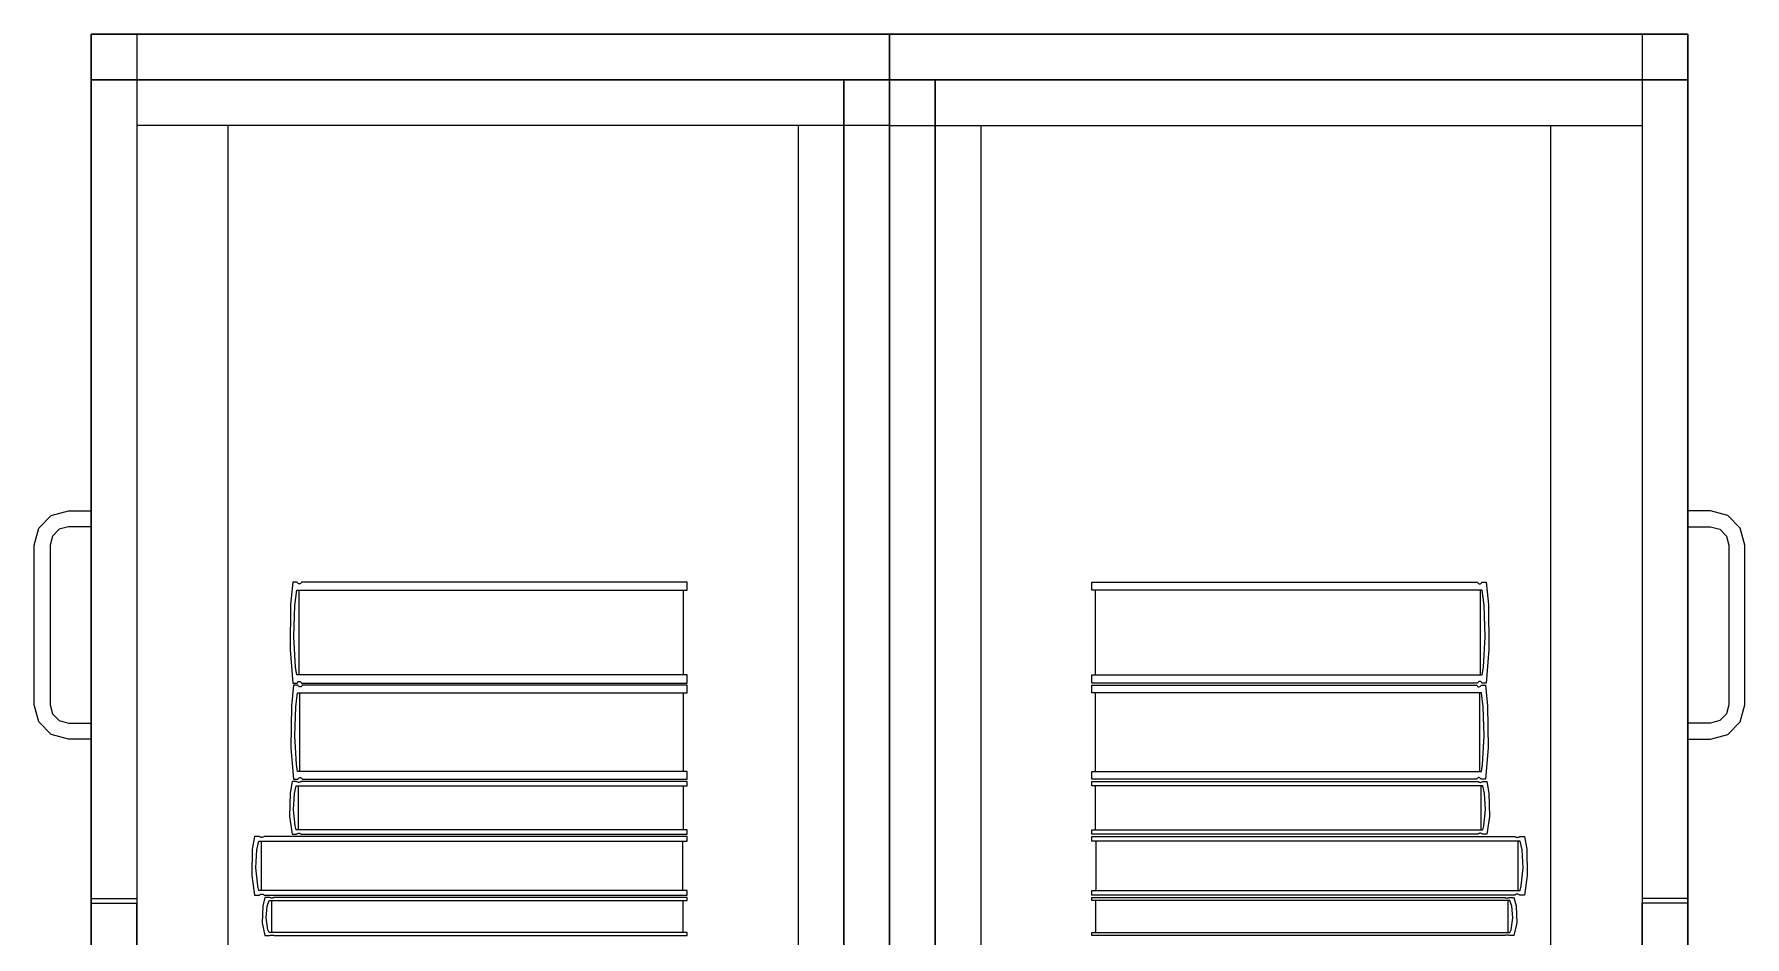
# Model space of a CAD drawing. Header units: inches. Extents: x -19 to 5698, y -728 to 92.
# Drawn here: x 105.296 to 106.046, y 36.104 to 36.5 of the extents above; entities that cross this region are included whole.
import ezdxf

# ---------------------------------------------------------------- set-up
doc = ezdxf.new("R2010")
doc.units = ezdxf.units.IN
doc.header["$MEASUREMENT"] = 0
doc.set_wipeout_variables(frame=1)
doc.linetypes.add('Wipeout_Contour', pattern=[1, 0, -1])
doc.layers.add('Interior - Mobiliario', color=7, linetype='Continuous')

msp = doc.modelspace()

# ---------------------------------------------------------------- linework, layer by layer
at = {"layer": 'Interior - Mobiliario', "color": 175, "linetype": 'Continuous', "lineweight": 13}
for p, q in [((105.65118, 36.48), (105.34118, 36.48)), ((105.34118, 36.48), (105.34118, 35.02)), ((105.65118, 35.02), (105.65118, 36.48)), ((105.69118, 36.48), (106.00118, 36.48)), ((105.69118, 35.02), (105.69118, 36.48)), ((106.00118, 36.48), (106.00118, 35.02)), ((105.38118, 36.46), (105.34118, 36.46)), ((105.34118, 36.46), (105.34118, 35.04)), ((105.63118, 36.46), (105.38118, 36.46)), ((105.38118, 35.04), (105.38118, 36.46)), ((105.63118, 36.46), (105.63118, 35.04)), ((105.71118, 36.46), (105.96118, 36.46)), ((105.71118, 36.46), (105.71118, 35.04)), ((105.96118, 36.46), (106.00118, 36.46)), ((105.96118, 35.04), (105.96118, 36.46)), ((106.00118, 36.46), (106.00118, 35.04)), ((105.29819, 36.2835), (105.30368, 36.28899)), ((105.30368, 36.28899), (105.31118, 36.291)), ((105.31118, 36.291), (105.32118, 36.291)), ((105.32118, 36.291), (105.32118, 36.284)), ((106.03118, 36.291), (106.02118, 36.291)), ((106.02118, 36.291), (106.02118, 36.284)), ((106.03868, 36.28899), (106.03118, 36.291)), ((106.04417, 36.2835), (106.03868, 36.28899)), ((105.29618, 36.276), (105.29819, 36.2835)), ((105.30425, 36.28), (105.30318, 36.276)), ((105.30718, 36.28293), (105.30425, 36.28)), ((105.31118, 36.284), (105.30718, 36.28293)), ((105.32118, 36.284), (105.31118, 36.284)), ((106.02118, 36.284), (106.03118, 36.284)), ((106.03118, 36.284), (106.03518, 36.28293)), ((106.03518, 36.28293), (106.03811, 36.28)), ((106.03811, 36.28), (106.03918, 36.276)), ((106.04618, 36.276), (106.04417, 36.2835)), ((105.29618, 36.206), (105.29618, 36.276)), ((105.30318, 36.276), (105.30318, 36.206)), ((106.03918, 36.276), (106.03918, 36.206)), ((106.04618, 36.206), (106.04618, 36.276)), ((105.40956, 36.25973), (105.40861, 36.25004)), ((105.41144, 36.25973), (105.40956, 36.25973)), ((105.41049, 36.24957), (105.41129, 36.25619)), ((105.41129, 36.25619), (105.58252, 36.25619)), ((105.41154, 36.25955), (105.41144, 36.25973)), ((105.41175, 36.25929), (105.41154, 36.25955)), ((105.41199, 36.2591), (105.41175, 36.25929)), ((105.41224, 36.259), (105.41199, 36.2591)), ((105.41215, 36.25619), (105.41215, 36.21908)), ((105.4125, 36.25899), (105.41224, 36.259)), ((105.41275, 36.25907), (105.4125, 36.25899)), ((105.41299, 36.25924), (105.41275, 36.25907)), ((105.41321, 36.25949), (105.41299, 36.25924)), ((105.41336, 36.25973), (105.41321, 36.25949)), ((105.58252, 36.25973), (105.41336, 36.25973)), ((105.58079, 36.21908), (105.58079, 36.25619)), ((105.58252, 36.25619), (105.58252, 36.25973)), ((105.75984, 36.25619), (105.75984, 36.25973)), ((105.75984, 36.25973), (105.92901, 36.25973)), ((105.93107, 36.25619), (105.75984, 36.25619)), ((105.76157, 36.21908), (105.76157, 36.25619)), ((105.92901, 36.25973), (105.92915, 36.25949)), ((105.92915, 36.25949), (105.92937, 36.25924)), ((105.92937, 36.25924), (105.92961, 36.25907)), ((105.92961, 36.25907), (105.92987, 36.25899)), ((105.92987, 36.25899), (105.93012, 36.259)), ((105.93012, 36.259), (105.93037, 36.2591)), ((105.93021, 36.25619), (105.93021, 36.21908)), ((105.93037, 36.2591), (105.93061, 36.25929)), ((105.93061, 36.25929), (105.93083, 36.25955)), ((105.93083, 36.25955), (105.93092, 36.25973)), ((105.93092, 36.25973), (105.9328, 36.25973)), ((105.93187, 36.24957), (105.93107, 36.25619)), ((105.9328, 36.25973), (105.93375, 36.25004)), ((105.40861, 36.25004), (105.4084, 36.23028)), ((105.41005, 36.23597), (105.41049, 36.24957)), ((105.93231, 36.23597), (105.93187, 36.24957)), ((105.93375, 36.25004), (105.93397, 36.23028)), ((105.41078, 36.22243), (105.41005, 36.23597)), ((105.93159, 36.22243), (105.93231, 36.23597)), ((105.4084, 36.23028), (105.40956, 36.21554)), ((105.93397, 36.23028), (105.9328, 36.21554)), ((105.41129, 36.21908), (105.41078, 36.22243)), ((105.58252, 36.21908), (105.41129, 36.21908)), ((105.58252, 36.21554), (105.58252, 36.21908)), ((105.75984, 36.21554), (105.75984, 36.21908)), ((105.75984, 36.21908), (105.93107, 36.21908)), ((105.93107, 36.21908), (105.93159, 36.22243)), ((105.40991, 36.21454), (105.40896, 36.20551)), ((105.40956, 36.21554), (105.41144, 36.21554)), ((105.41178, 36.21454), (105.40991, 36.21454)), ((105.41084, 36.20509), (105.41163, 36.21125)), ((105.41144, 36.21554), (105.41158, 36.21578)), ((105.41158, 36.21578), (105.41181, 36.21603)), ((105.41163, 36.21125), (105.58252, 36.21125)), ((105.41188, 36.21438), (105.41178, 36.21454)), ((105.41181, 36.21603), (105.41205, 36.2162)), ((105.4121, 36.21413), (105.41188, 36.21438)), ((105.41205, 36.2162), (105.4123, 36.21628)), ((105.41233, 36.21396), (105.4121, 36.21413)), ((105.4123, 36.21628), (105.41255, 36.21627)), ((105.41258, 36.21386), (105.41233, 36.21396)), ((105.4125, 36.21125), (105.4125, 36.17668)), ((105.41255, 36.21627), (105.4128, 36.21617)), ((105.41284, 36.21385), (105.41258, 36.21386)), ((105.4128, 36.21617), (105.41304, 36.21598)), ((105.41309, 36.21393), (105.41284, 36.21385)), ((105.41304, 36.21598), (105.41326, 36.21571)), ((105.41333, 36.21409), (105.41309, 36.21393)), ((105.41326, 36.21571), (105.41336, 36.21554)), ((105.41355, 36.21432), (105.41333, 36.21409)), ((105.41336, 36.21554), (105.58252, 36.21554)), ((105.41369, 36.21454), (105.41355, 36.21432)), ((105.58252, 36.21454), (105.41369, 36.21454)), ((105.5808, 36.17668), (105.5808, 36.21125)), ((105.58252, 36.21125), (105.58252, 36.21454)), ((105.92901, 36.21554), (105.75984, 36.21554)), ((105.75984, 36.21125), (105.75984, 36.21454)), ((105.75984, 36.21454), (105.92867, 36.21454)), ((105.93073, 36.21125), (105.75984, 36.21125)), ((105.76156, 36.17668), (105.76156, 36.21125)), ((105.92867, 36.21454), (105.92881, 36.21432)), ((105.92881, 36.21432), (105.92903, 36.21409)), ((105.9291, 36.21571), (105.92901, 36.21554)), ((105.92903, 36.21409), (105.92927, 36.21393)), ((105.92932, 36.21598), (105.9291, 36.21571)), ((105.92927, 36.21393), (105.92952, 36.21385)), ((105.92956, 36.21617), (105.92932, 36.21598)), ((105.92952, 36.21385), (105.92978, 36.21386)), ((105.92981, 36.21627), (105.92956, 36.21617)), ((105.92978, 36.21386), (105.93003, 36.21396)), ((105.93006, 36.21628), (105.92981, 36.21627)), ((105.92987, 36.21125), (105.92987, 36.17668)), ((105.93003, 36.21396), (105.93027, 36.21413)), ((105.93032, 36.2162), (105.93006, 36.21628)), ((105.93027, 36.21413), (105.93048, 36.21438)), ((105.93056, 36.21603), (105.93032, 36.2162)), ((105.93048, 36.21438), (105.93058, 36.21454)), ((105.93078, 36.21578), (105.93056, 36.21603)), ((105.93058, 36.21454), (105.93246, 36.21454)), ((105.93152, 36.20509), (105.93073, 36.21125)), ((105.93092, 36.21554), (105.93078, 36.21578)), ((105.9328, 36.21554), (105.93092, 36.21554)), ((105.93246, 36.21454), (105.9334, 36.20551)), ((105.29819, 36.1985), (105.29618, 36.206)), ((105.30318, 36.206), (105.30425, 36.202)), ((105.40896, 36.20551), (105.40875, 36.18711)), ((105.4104, 36.19242), (105.41084, 36.20509)), ((105.93196, 36.19242), (105.93152, 36.20509)), ((105.9334, 36.20551), (105.93362, 36.18711)), ((106.03918, 36.206), (106.03811, 36.202)), ((106.04417, 36.1985), (106.04618, 36.206)), ((105.30368, 36.19301), (105.29819, 36.1985)), ((105.30425, 36.202), (105.30718, 36.19907)), ((105.30718, 36.19907), (105.31118, 36.198)), ((105.31118, 36.198), (105.32118, 36.198)), ((105.32118, 36.198), (105.32118, 36.191)), ((106.03118, 36.198), (106.02118, 36.198)), ((106.02118, 36.198), (106.02118, 36.191)), ((106.03518, 36.19907), (106.03118, 36.198)), ((106.03811, 36.202), (106.03518, 36.19907)), ((106.03868, 36.19301), (106.04417, 36.1985)), ((105.31118, 36.191), (105.30368, 36.19301)), ((105.32118, 36.191), (105.31118, 36.191)), ((105.41112, 36.1798), (105.4104, 36.19242)), ((105.93124, 36.1798), (105.93196, 36.19242)), ((106.02118, 36.191), (106.03118, 36.191)), ((106.03118, 36.191), (106.03868, 36.19301)), ((105.40875, 36.18711), (105.40991, 36.17338)), ((105.93362, 36.18711), (105.93246, 36.17338)), ((105.40991, 36.17338), (105.41178, 36.17338)), ((105.41163, 36.17668), (105.41112, 36.1798)), ((105.58252, 36.17668), (105.41163, 36.17668)), ((105.41178, 36.17338), (105.41193, 36.1736)), ((105.41193, 36.1736), (105.41215, 36.17384)), ((105.41215, 36.17384), (105.41239, 36.174)), ((105.41239, 36.174), (105.41264, 36.17407)), ((105.41264, 36.17407), (105.41289, 36.17406)), ((105.41289, 36.17406), (105.41314, 36.17397)), ((105.41314, 36.17397), (105.41338, 36.17379)), ((105.41338, 36.17379), (105.4136, 36.17354)), ((105.4136, 36.17354), (105.41369, 36.17338)), ((105.41369, 36.17338), (105.58252, 36.17338)), ((105.58252, 36.17338), (105.58252, 36.17668)), ((105.75984, 36.17338), (105.75984, 36.17668)), ((105.75984, 36.17668), (105.93073, 36.17668)), ((105.92867, 36.17338), (105.75984, 36.17338)), ((105.92876, 36.17354), (105.92867, 36.17338)), ((105.92898, 36.17379), (105.92876, 36.17354)), ((105.92922, 36.17397), (105.92898, 36.17379)), ((105.92947, 36.17406), (105.92922, 36.17397)), ((105.92972, 36.17407), (105.92947, 36.17406)), ((105.92997, 36.174), (105.92972, 36.17407)), ((105.93022, 36.17384), (105.92997, 36.174)), ((105.93044, 36.1736), (105.93022, 36.17384)), ((105.93058, 36.17338), (105.93044, 36.1736)), ((105.93246, 36.17338), (105.93058, 36.17338)), ((105.93073, 36.17668), (105.93124, 36.1798)), ((105.40837, 36.16732), (105.40816, 36.15699)), ((105.40932, 36.17238), (105.40837, 36.16732)), ((105.4112, 36.17238), (105.40932, 36.17238)), ((105.40981, 36.15997), (105.41025, 36.16708)), ((105.41025, 36.16708), (105.41105, 36.17054)), ((105.41105, 36.17054), (105.58252, 36.17054)), ((105.4113, 36.17229), (105.4112, 36.17238)), ((105.41152, 36.17215), (105.4113, 36.17229)), ((105.41175, 36.17206), (105.41152, 36.17215)), ((105.41201, 36.172), (105.41175, 36.17206)), ((105.41192, 36.17054), (105.41192, 36.15114)), ((105.41226, 36.172), (105.41201, 36.172)), ((105.41251, 36.17204), (105.41226, 36.172)), ((105.41275, 36.17213), (105.41251, 36.17204)), ((105.41298, 36.17226), (105.41275, 36.17213)), ((105.41312, 36.17238), (105.41298, 36.17226)), ((105.58252, 36.17238), (105.41312, 36.17238)), ((105.58079, 36.15114), (105.58079, 36.17054)), ((105.58252, 36.17054), (105.58252, 36.17238)), ((105.75984, 36.17054), (105.75984, 36.17238)), ((105.75984, 36.17238), (105.92924, 36.17238)), ((105.93131, 36.17054), (105.75984, 36.17054)), ((105.76157, 36.15114), (105.76157, 36.17054)), ((105.92924, 36.17238), (105.92939, 36.17226)), ((105.92939, 36.17226), (105.92961, 36.17213)), ((105.92961, 36.17213), (105.92985, 36.17204)), ((105.92985, 36.17204), (105.9301, 36.172)), ((105.9301, 36.172), (105.93036, 36.172)), ((105.93036, 36.172), (105.93061, 36.17206)), ((105.93045, 36.17054), (105.93045, 36.15114)), ((105.93061, 36.17206), (105.93085, 36.17215)), ((105.93085, 36.17215), (105.93107, 36.17229)), ((105.93107, 36.17229), (105.93116, 36.17238)), ((105.93116, 36.17238), (105.93304, 36.17238)), ((105.93211, 36.16708), (105.93131, 36.17054)), ((105.93255, 36.15997), (105.93211, 36.16708)), ((105.93304, 36.17238), (105.93399, 36.16732)), ((105.93399, 36.16732), (105.93421, 36.15699)), ((105.41054, 36.15289), (105.40981, 36.15997)), ((105.93183, 36.15289), (105.93255, 36.15997)), ((105.40816, 36.15699), (105.40932, 36.14929)), ((105.41105, 36.15114), (105.41054, 36.15289)), ((105.58252, 36.15114), (105.41105, 36.15114)), ((105.58252, 36.14929), (105.58252, 36.15114)), ((105.75984, 36.14929), (105.75984, 36.15114)), ((105.75984, 36.15114), (105.93131, 36.15114)), ((105.93131, 36.15114), (105.93183, 36.15289)), ((105.93421, 36.15699), (105.93304, 36.14929)), ((105.39179, 36.14265), (105.39155, 36.13113)), ((105.39283, 36.14829), (105.39179, 36.14265)), ((105.39489, 36.14829), (105.39283, 36.14829)), ((105.39385, 36.14238), (105.39472, 36.14623)), ((105.39472, 36.14623), (105.58252, 36.14623)), ((105.39499, 36.14819), (105.39489, 36.14829)), ((105.39523, 36.14803), (105.39499, 36.14819)), ((105.39549, 36.14793), (105.39523, 36.14803)), ((105.39577, 36.14787), (105.39549, 36.14793)), ((105.39567, 36.14623), (105.39567, 36.12461)), ((105.39605, 36.14786), (105.39577, 36.14787)), ((105.39632, 36.14791), (105.39605, 36.14786)), ((105.39659, 36.14801), (105.39632, 36.14791)), ((105.39683, 36.14815), (105.39659, 36.14801)), ((105.39699, 36.14829), (105.39683, 36.14815)), ((105.58252, 36.14829), (105.39699, 36.14829)), ((105.40932, 36.14929), (105.4112, 36.14929)), ((105.4112, 36.14929), (105.41134, 36.14941)), ((105.41134, 36.14941), (105.41157, 36.14955)), ((105.41157, 36.14955), (105.41181, 36.14963)), ((105.41181, 36.14963), (105.41206, 36.14968)), ((105.41206, 36.14968), (105.41232, 36.14967)), ((105.41232, 36.14967), (105.41257, 36.14962)), ((105.41257, 36.14962), (105.41281, 36.14952)), ((105.41281, 36.14952), (105.41302, 36.14938)), ((105.41302, 36.14938), (105.41312, 36.14929)), ((105.41312, 36.14929), (105.58252, 36.14929)), ((105.58063, 36.12461), (105.58063, 36.14623)), ((105.58252, 36.14623), (105.58252, 36.14829)), ((105.92924, 36.14929), (105.75984, 36.14929)), ((105.75984, 36.14623), (105.75984, 36.14829)), ((105.75984, 36.14829), (105.94537, 36.14829)), ((105.94764, 36.14623), (105.75984, 36.14623)), ((105.76174, 36.12461), (105.76174, 36.14623)), ((105.92934, 36.14938), (105.92924, 36.14929)), ((105.92956, 36.14952), (105.92934, 36.14938)), ((105.9298, 36.14962), (105.92956, 36.14952)), ((105.93005, 36.14967), (105.9298, 36.14962)), ((105.9303, 36.14968), (105.93005, 36.14967)), ((105.93055, 36.14963), (105.9303, 36.14968)), ((105.9308, 36.14955), (105.93055, 36.14963)), ((105.93102, 36.14941), (105.9308, 36.14955)), ((105.93116, 36.14929), (105.93102, 36.14941)), ((105.93304, 36.14929), (105.93116, 36.14929)), ((105.94537, 36.14829), (105.94553, 36.14815)), ((105.94553, 36.14815), (105.94577, 36.14801)), ((105.94577, 36.14801), (105.94604, 36.14791)), ((105.94604, 36.14791), (105.94632, 36.14786)), ((105.94632, 36.14786), (105.9466, 36.14787)), ((105.9466, 36.14787), (105.94687, 36.14793)), ((105.94669, 36.14623), (105.94669, 36.12461)), ((105.94687, 36.14793), (105.94713, 36.14803)), ((105.94713, 36.14803), (105.94737, 36.14819)), ((105.94737, 36.14819), (105.94748, 36.14829)), ((105.94748, 36.14829), (105.94954, 36.14829)), ((105.94851, 36.14238), (105.94764, 36.14623)), ((105.94954, 36.14829), (105.95058, 36.14265)), ((105.95058, 36.14265), (105.95081, 36.13113)), ((105.39337, 36.13445), (105.39385, 36.14238)), ((105.94899, 36.13445), (105.94851, 36.14238)), ((105.39155, 36.13113), (105.39283, 36.12255)), ((105.39416, 36.12656), (105.39337, 36.13445)), ((105.9482, 36.12656), (105.94899, 36.13445)), ((105.95081, 36.13113), (105.94954, 36.12255)), ((105.32118, 36.121), (105.34118, 36.121)), ((105.39283, 36.12255), (105.39489, 36.12255)), ((105.39472, 36.12461), (105.39416, 36.12656)), ((105.58252, 36.12461), (105.39472, 36.12461)), ((105.39489, 36.12255), (105.39504, 36.12269)), ((105.39504, 36.12269), (105.39529, 36.12283)), ((105.39529, 36.12283), (105.39555, 36.12293)), ((105.39555, 36.12293), (105.39583, 36.12298)), ((105.39583, 36.12298), (105.39611, 36.12297)), ((105.39611, 36.12297), (105.39638, 36.12292)), ((105.39737, 36.12155), (105.39636, 36.11787)), ((105.39638, 36.12292), (105.39664, 36.12281)), ((105.39664, 36.12281), (105.39688, 36.12265)), ((105.39688, 36.12265), (105.39699, 36.12255)), ((105.39699, 36.12255), (105.58252, 36.12255)), ((105.39938, 36.12155), (105.39737, 36.12155)), ((105.39837, 36.1177), (105.39922, 36.12021)), ((105.39922, 36.12021), (105.58252, 36.12021)), ((105.39948, 36.12148), (105.39938, 36.12155)), ((105.39972, 36.12138), (105.39948, 36.12148)), ((105.39997, 36.12131), (105.39972, 36.12138)), ((105.40024, 36.12127), (105.39997, 36.12131)), ((105.40015, 36.12021), (105.40015, 36.10613)), ((105.40051, 36.12127), (105.40024, 36.12127)), ((105.40078, 36.1213), (105.40051, 36.12127)), ((105.40104, 36.12136), (105.40078, 36.1213)), ((105.40128, 36.12146), (105.40104, 36.12136)), ((105.40143, 36.12155), (105.40128, 36.12146)), ((105.58252, 36.12155), (105.40143, 36.12155)), ((105.58067, 36.10613), (105.58067, 36.12021)), ((105.58252, 36.12255), (105.58252, 36.12461)), ((105.58252, 36.12021), (105.58252, 36.12155)), ((105.75984, 36.12255), (105.75984, 36.12461)), ((105.75984, 36.12461), (105.94764, 36.12461)), ((105.94537, 36.12255), (105.75984, 36.12255)), ((105.75984, 36.12021), (105.75984, 36.12155)), ((105.75984, 36.12155), (105.94093, 36.12155)), ((105.94314, 36.12021), (105.75984, 36.12021)), ((105.76169, 36.10613), (105.76169, 36.12021)), ((105.94093, 36.12155), (105.94108, 36.12146)), ((105.94108, 36.12146), (105.94132, 36.12136)), ((105.94132, 36.12136), (105.94158, 36.1213)), ((105.94158, 36.1213), (105.94185, 36.12127)), ((105.94185, 36.12127), (105.94212, 36.12127)), ((105.94212, 36.12127), (105.94239, 36.12131)), ((105.94222, 36.12021), (105.94222, 36.10613)), ((105.94239, 36.12131), (105.94265, 36.12138)), ((105.94265, 36.12138), (105.94288, 36.12148)), ((105.94288, 36.12148), (105.94298, 36.12155)), ((105.94298, 36.12155), (105.94499, 36.12155)), ((105.94399, 36.1177), (105.94314, 36.12021)), ((105.94499, 36.12155), (105.94601, 36.11787)), ((105.94548, 36.12265), (105.94537, 36.12255)), ((105.94572, 36.12281), (105.94548, 36.12265)), ((105.94598, 36.12292), (105.94572, 36.12281)), ((105.94625, 36.12297), (105.94598, 36.12292)), ((105.94653, 36.12298), (105.94625, 36.12297)), ((105.94681, 36.12293), (105.94653, 36.12298)), ((105.94707, 36.12283), (105.94681, 36.12293)), ((105.94732, 36.12269), (105.94707, 36.12283)), ((105.94748, 36.12255), (105.94732, 36.12269)), ((105.94954, 36.12255), (105.94748, 36.12255)), ((105.94764, 36.12461), (105.9482, 36.12656)), ((106.02118, 36.121), (106.00118, 36.121)), ((105.32118, 35.76), (105.32118, 36.119)), ((105.32118, 36.119), (105.34118, 36.119)), ((105.34118, 35.76), (105.34118, 36.119)), ((105.39636, 36.11787), (105.39613, 36.11038)), ((105.3979, 36.11254), (105.39837, 36.1177)), ((105.39867, 36.1074), (105.3979, 36.11254)), ((105.94369, 36.1074), (105.94447, 36.11254)), ((105.94447, 36.11254), (105.94399, 36.1177)), ((105.94601, 36.11787), (105.94624, 36.11038)), ((106.00118, 35.76), (106.00118, 36.119)), ((106.02118, 36.119), (106.00118, 36.119)), ((106.02118, 35.76), (106.02118, 36.119)), ((105.39613, 36.11038), (105.39737, 36.10478)), ((105.39922, 36.10613), (105.39867, 36.1074)), ((105.58252, 36.10613), (105.39922, 36.10613)), ((105.39977, 36.10497), (105.40003, 36.10503)), ((105.40003, 36.10503), (105.4003, 36.10506)), ((105.4003, 36.10506), (105.40057, 36.10506)), ((105.40057, 36.10506), (105.40084, 36.10502)), ((105.40084, 36.10502), (105.4011, 36.10495)), ((105.58252, 36.10478), (105.58252, 36.10613)), ((105.75984, 36.10478), (105.75984, 36.10613)), ((105.75984, 36.10613), (105.94314, 36.10613)), ((105.94152, 36.10502), (105.94127, 36.10495)), ((105.94179, 36.10506), (105.94152, 36.10502)), ((105.94206, 36.10506), (105.94179, 36.10506)), ((105.94233, 36.10503), (105.94206, 36.10506)), ((105.94259, 36.10497), (105.94233, 36.10503)), ((105.94314, 36.10613), (105.94369, 36.1074)), ((105.94624, 36.11038), (105.94499, 36.10478)), ((105.39737, 36.10478), (105.39938, 36.10478)), ((105.39938, 36.10478), (105.39953, 36.10487)), ((105.39953, 36.10487), (105.39977, 36.10497)), ((105.4011, 36.10495), (105.40133, 36.10485)), ((105.40133, 36.10485), (105.40143, 36.10478)), ((105.40143, 36.10478), (105.58252, 36.10478)), ((105.94093, 36.10478), (105.75984, 36.10478)), ((105.94103, 36.10485), (105.94093, 36.10478)), ((105.94127, 36.10495), (105.94103, 36.10485)), ((105.94283, 36.10487), (105.94259, 36.10497)), ((105.94298, 36.10478), (105.94283, 36.10487)), ((105.94499, 36.10478), (105.94298, 36.10478))]:
    msp.add_line(p, q, dxfattribs=at)

# ---------------------------------------------------------------- next in the draw order: wipeouts: each hides what was drawn before it
at = {"color": 254, "linetype": 'Wipeout_Contour', "lineweight": 0, "ltscale": 3272.088853}
msp.add_wipeout([(105.69118, 36.48), (105.67118, 36.48), (105.67118, 35.02), (105.69118, 35.02)], dxfattribs=at).dxf.layer = 'Interior - Mobiliario'

# ---------------------------------------------------------------- next in the draw order: linework, layer by layer
at = {"layer": 'Interior - Mobiliario', "color": 175, "linetype": 'Continuous', "lineweight": 30}
for p, q in [((105.67118, 35.02), (105.67118, 36.48)), ((105.69118, 36.48), (105.67118, 36.48)), ((105.69118, 35.02), (105.69118, 36.48))]:
    msp.add_line(p, q, dxfattribs=at)
at = {"layer": 'Interior - Mobiliario', "color": 175, "linetype": 'Continuous', "lineweight": 13}
for p, q in [((105.67118, 36.48), (105.69118, 36.48)), ((105.67118, 35.02), (105.67118, 36.48)), ((105.69118, 36.48), (105.69118, 35.02)), ((105.67118, 36.46), (105.71118, 36.46)), ((105.67118, 35.04), (105.67118, 36.46))]:
    msp.add_line(p, q, dxfattribs=at)

# ---------------------------------------------------------------- next in the draw order: wipeouts: each hides what was drawn before it
at = {"color": 254, "linetype": 'Wipeout_Contour', "lineweight": 0, "ltscale": 3272.877652}
msp.add_wipeout([(106.02118, 36.5), (105.67118, 36.5), (105.67118, 36.48), (106.02118, 36.48)], dxfattribs=at).dxf.layer = 'Interior - Mobiliario'

# ---------------------------------------------------------------- next in the draw order: linework, layer by layer
at = {"layer": 'Interior - Mobiliario', "color": 175, "linetype": 'Continuous', "lineweight": 30}
for p, q in [((105.67118, 36.48), (105.67118, 36.5)), ((106.02118, 36.5), (105.67118, 36.5)), ((106.02118, 36.48), (106.02118, 36.5)), ((106.02118, 36.48), (105.67118, 36.48))]:
    msp.add_line(p, q, dxfattribs=at)
at = {"layer": 'Interior - Mobiliario', "color": 175, "linetype": 'Continuous', "lineweight": 13}
for p, q in [((105.67118, 36.5), (106.02118, 36.5)), ((105.67118, 36.48), (105.67118, 36.5)), ((105.67118, 36.5), (106.00118, 36.5)), ((105.67118, 36.46), (105.67118, 36.5)), ((106.02118, 36.5), (105.67118, 36.5)), ((105.67118, 36.5), (105.67118, 35)), ((106.00118, 36.5), (106.00118, 36.46)), ((106.02118, 36.5), (106.02118, 36.48)), ((106.02118, 35), (106.02118, 36.5)), ((106.02118, 36.48), (105.67118, 36.48)), ((105.67118, 36.48), (106.02118, 36.48)), ((105.67118, 35.02), (105.67118, 36.48)), ((105.69118, 36.48), (106.02118, 36.48)), ((105.69118, 35.02), (105.69118, 36.48)), ((105.69118, 36.48), (106.00118, 36.48)), ((105.69118, 35.02), (105.69118, 36.48)), ((105.69118, 36.48), (106.00118, 36.48)), ((105.69118, 35.02), (105.69118, 36.48)), ((106.00118, 36.48), (106.00118, 35.02)), ((106.00118, 36.48), (106.00118, 35.02)), ((106.00118, 36.48), (106.00118, 36.121)), ((106.02118, 36.48), (106.00118, 36.48)), ((106.02118, 36.48), (106.02118, 35.02)), ((106.02118, 36.48), (106.02118, 35.02)), ((106.02118, 36.48), (106.02118, 36.121))]:
    msp.add_line(p, q, dxfattribs=at)

# ---------------------------------------------------------------- next in the draw order: wipeouts: each hides what was drawn before it
at = {"color": 254, "linetype": 'Wipeout_Contour', "lineweight": 0, "ltscale": 3272.008929}
msp.add_wipeout([(105.65118, 36.48), (105.65118, 35.02), (105.67118, 35.02), (105.67118, 36.48)], dxfattribs=at).dxf.layer = 'Interior - Mobiliario'

# ---------------------------------------------------------------- next in the draw order: linework, layer by layer
at = {"layer": 'Interior - Mobiliario', "color": 175, "linetype": 'Continuous', "lineweight": 30}
for p, q in [((105.65118, 36.48), (105.67118, 36.48)), ((105.65118, 35.02), (105.65118, 36.48)), ((105.67118, 35.02), (105.67118, 36.48))]:
    msp.add_line(p, q, dxfattribs=at)
at = {"layer": 'Interior - Mobiliario', "color": 175, "linetype": 'Continuous', "lineweight": 13}
for p, q in [((105.67118, 36.48), (105.65118, 36.48)), ((105.65118, 36.48), (105.65118, 35.02)), ((105.67118, 35.02), (105.67118, 36.48)), ((105.67118, 36.46), (105.63118, 36.46)), ((105.67118, 35.04), (105.67118, 36.46))]:
    msp.add_line(p, q, dxfattribs=at)

# ---------------------------------------------------------------- next in the draw order: wipeouts: each hides what was drawn before it
at = {"color": 254, "linetype": 'Wipeout_Contour', "lineweight": 0, "ltscale": 3271.479046}
msp.add_wipeout([(105.32118, 36.5), (105.32118, 36.48), (105.67118, 36.48), (105.67118, 36.5)], dxfattribs=at).dxf.layer = 'Interior - Mobiliario'

# ---------------------------------------------------------------- next in the draw order: linework, layer by layer
at = {"layer": 'Interior - Mobiliario', "color": 175, "linetype": 'Continuous', "lineweight": 30}
for p, q in [((105.32118, 36.5), (105.67118, 36.5)), ((105.32118, 36.48), (105.32118, 36.5)), ((105.67118, 36.48), (105.67118, 36.5)), ((105.32118, 36.48), (105.67118, 36.48))]:
    msp.add_line(p, q, dxfattribs=at)
at = {"layer": 'Interior - Mobiliario', "color": 175, "linetype": 'Continuous', "lineweight": 13}
for p, q in [((105.67118, 36.5), (105.32118, 36.5)), ((105.32118, 36.5), (105.32118, 36.48)), ((105.32118, 36.5), (105.67118, 36.5)), ((105.32118, 35), (105.32118, 36.5)), ((105.67118, 36.5), (105.34118, 36.5)), ((105.34118, 36.5), (105.34118, 36.46)), ((105.67118, 36.48), (105.67118, 36.5)), ((105.67118, 36.46), (105.67118, 36.5)), ((105.67118, 36.5), (105.67118, 35)), ((105.32118, 36.48), (105.67118, 36.48)), ((105.67118, 36.48), (105.32118, 36.48)), ((105.32118, 36.48), (105.32118, 35.02)), ((105.65118, 36.48), (105.32118, 36.48)), ((105.32118, 36.48), (105.32118, 35.02)), ((105.32118, 36.48), (105.32118, 36.121)), ((105.32118, 36.48), (105.34118, 36.48)), ((105.65118, 36.48), (105.34118, 36.48)), ((105.34118, 36.48), (105.34118, 35.02)), ((105.65118, 36.48), (105.34118, 36.48)), ((105.34118, 36.48), (105.34118, 35.02)), ((105.34118, 36.48), (105.34118, 36.121)), ((105.65118, 35.02), (105.65118, 36.48)), ((105.65118, 35.02), (105.65118, 36.48)), ((105.65118, 35.02), (105.65118, 36.48)), ((105.67118, 35.02), (105.67118, 36.48))]:
    msp.add_line(p, q, dxfattribs=at)

doc.saveas('drawing.dxf')
